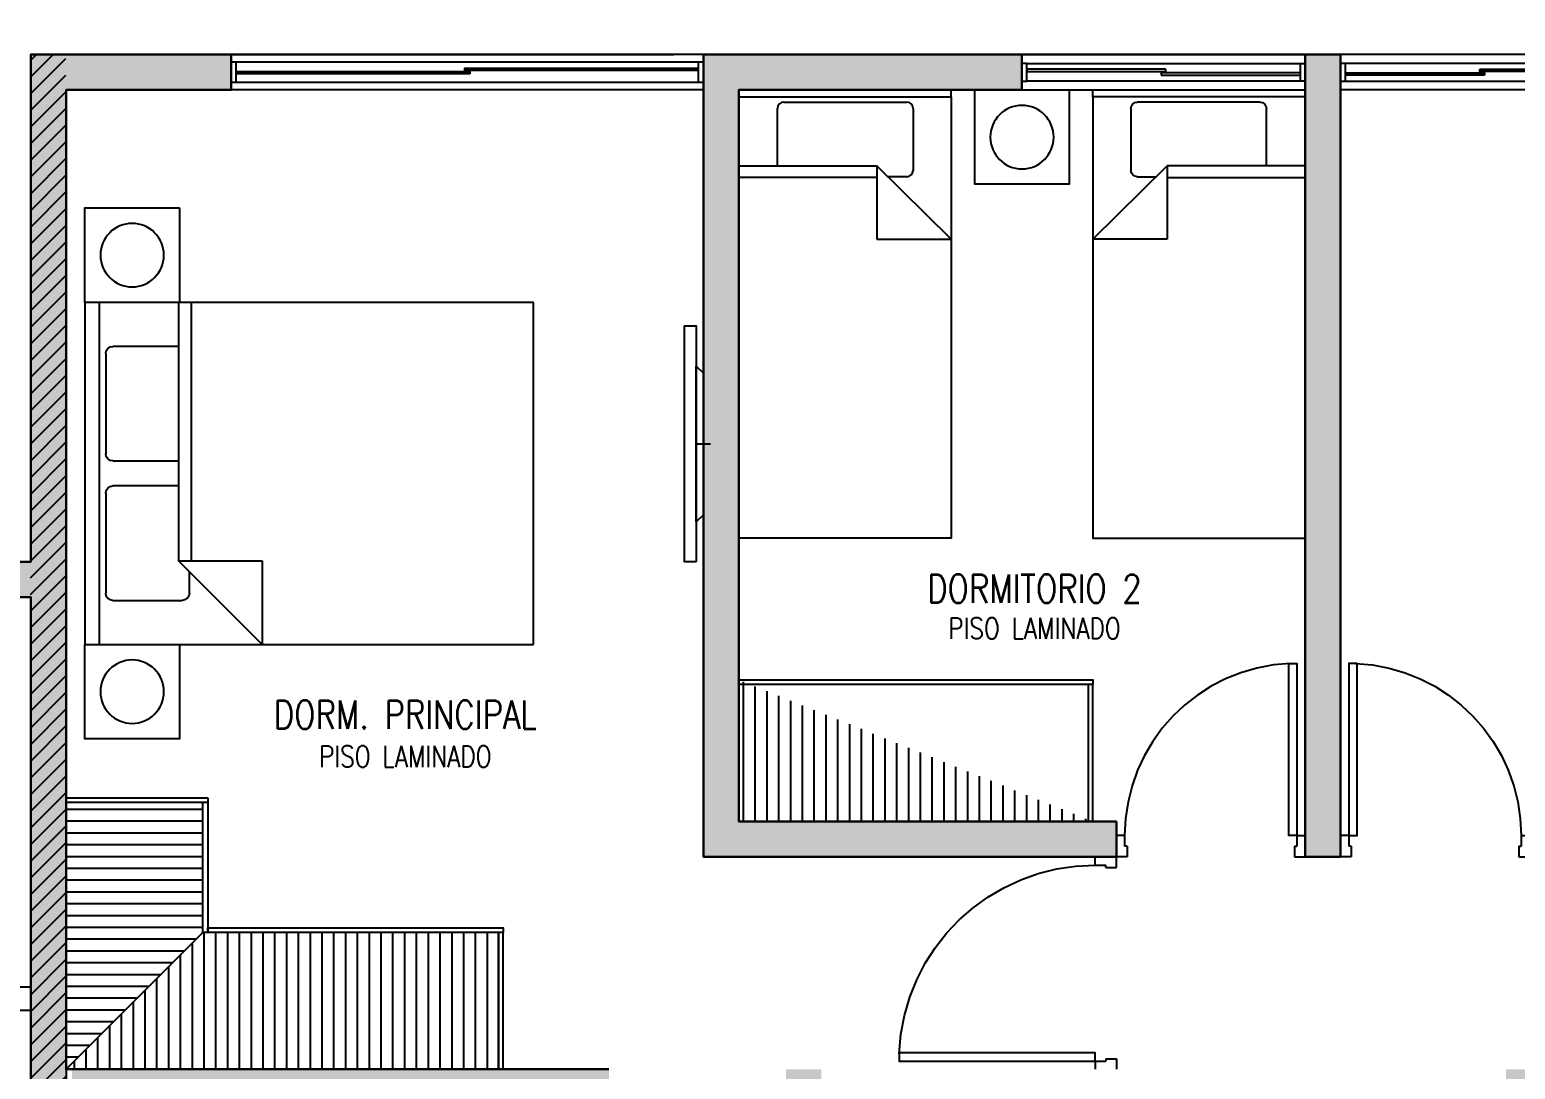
# Model space of a CAD drawing. Header units: millimetres. Extents: x -3 to 53, y -269 to 39.
# Drawn here: x 27 to 33.29, y -105.4 to -100.99 of the extents above; entities that cross this region are included whole.
import ezdxf
from ezdxf.enums import TextEntityAlignment as Align

# ---------------------------------------------------------------- set-up
doc = ezdxf.new("R2010")
doc.units = ezdxf.units.MM
doc.header["$LTSCALE"] = 15
doc.linetypes.add('HIDDEN2', pattern=[0.1875, 0.125, -0.0625])
doc.layers.get('0').update_dxf_attribs({"color": 250})
for name, color, linetype in [('A-EST HATCH', 250, 'Continuous'), ('A-EST PLACAS', 250, 'Continuous'), ('A-EST VIGAS', 250, 'HIDDEN2'), ('A-MOBILIARIO', 250, 'Continuous'), ('A-MURO BAJO', 251, 'Continuous'), ('A-PROYECCIONES', 250, 'HIDDEN2'), ('A-TEXTO-ACABADO PISO', 250, 'Continuous'), ('A-TEXTO-AMBIENTE', 252, 'Continuous'), ('DLP_MOBILIARIO FIJO', 250, 'Continuous'), ('MURO CF 60', 250, 'Continuous')]:
    doc.layers.add(name, color=color, linetype=linetype)
doc.layers.add('A-MUROS', color=252, linetype='Continuous', lineweight=30)
doc.styles.add('ROMANS', font='romans.shx', dxfattribs={"width": 0.8})

# ---------------------------------------------------------------- blocks, each defined once
blk = doc.blocks.new('EST.P10')
at = {"layer": 'A-EST HATCH'}
h = blk.add_hatch(color=256, dxfattribs=at)
h.dxf.hatch_style = 1
h.paths.add_polyline_path([(39.55, -2.74), (39.55, 3.325), (37.9, 3.325), (37.9, 3.525), (39.7, 3.525), (39.7, 2.65), (41.2, 2.65), (41.2, 3.15), (41.35, 3.15), (41.35, 2.45), (39.7, 2.45), (39.7, -2.74)])
h.paths.add_polyline_path([(18.45, 7.325), (20.05, 7.325), (20.05, 10.425), (18.85, 10.425), (18.85, 10.575), (20.2, 10.575), (20.2, 7.175), (18.45, 7.175)])
h.paths.add_polyline_path([(17.65, 10.575), (17.5, 10.575), (17.5, 7.175), (17.65, 7.175)])
h.paths.add_polyline_path([(12.15, 11.05), (11.85, 11.05), (11.85, 10.9), (12, 10.9), (12, 7.825), (12.15, 7.825)])
h.paths.add_polyline_path([(15.1, 10.425), (15.1, 7.325), (16.7, 7.325), (16.7, 7.175), (14.95, 7.175), (14.95, 10.575), (16.3, 10.575), (16.3, 10.425)])
h.paths.add_polyline_path([(5.85, 10.9), (5.25, 10.9), (5.25, 11.05), (6, 11.05), (6, 7.65), (4.85, 7.65), (4.85, 7.8), (5.85, 7.8)])
h.paths.add_polyline_path([(4.05, 11.05), (4.05, 7.65), (3.9, 7.65), (3.9, 11.05)])
h.paths.add_polyline_path([(3.1, 7.8), (1.5, 7.8), (1.5, 10.9), (2.7, 10.9), (2.7, 11.05), (1.35, 11.05), (1.35, 7.65), (3.1, 7.65)])
h.paths.add_polyline_path([(5.85, -2.65), (5.25, -2.65), (5.25, -2.8), (6, -2.8), (6, 0.6), (4.85, 0.6), (4.85, 0.45), (5.85, 0.45)])
h.paths.add_polyline_path([(4.05, -2.8), (4.05, 0.6), (3.9, 0.6), (3.9, -2.8)])
h.paths.add_polyline_path([(3.1, 0.45), (1.5, 0.45), (1.5, -2.65), (2.7, -2.65), (2.7, -2.8), (1.35, -2.8), (1.35, 0.6), (3.1, 0.6)])
h.paths.add_polyline_path([(8.7, -0.35), (8.85, -0.35), (8.85, -2.65), (9, -2.65), (9, -2.8), (8.7, -2.8)])
h.paths.add_polyline_path([(18.45, 0.925), (20.05, 0.925), (20.05, -2.175), (18.85, -2.175), (18.85, -2.325), (20.2, -2.325), (20.2, 1.075), (18.45, 1.075)])
h.paths.add_polyline_path([(17.65, -2.325), (17.5, -2.325), (17.5, 1.075), (17.65, 1.075)])
h.paths.add_polyline_path([(12.15, -2.8), (11.85, -2.8), (11.85, -2.65), (12, -2.65), (12, 0.425), (12.15, 0.425)])
h.paths.add_polyline_path([(15.1, -2.175), (15.1, 0.925), (16.7, 0.925), (16.7, 1.075), (14.95, 1.075), (14.95, -2.325), (16.3, -2.325), (16.3, -2.175)])
h.paths.add_polyline_path([(31.6, 7.325), (30, 7.325), (30, 10.425), (31.2, 10.425), (31.2, 10.575), (29.85, 10.575), (29.85, 7.175), (31.6, 7.175)])
h.paths.add_polyline_path([(32.4, 10.575), (32.55, 10.575), (32.55, 7.175), (32.4, 7.175)])
h.paths.add_polyline_path([(38.2, 11.05), (38.2, 10.9), (38.05, 10.9), (38.05, 7.825), (37.9, 7.825), (37.9, 11.05)])
h.paths.add_polyline_path([(27.6, 4.725), (37, 4.725), (37, 4.875), (33.45, 4.875), (33.45, 6.275), (33.25, 6.275), (33.25, 4.875), (30.35, 4.875), (30.35, 6.275), (30.2, 6.275), (30.2, 4.875), (27.8, 4.875), (27.8, 6.125), (29.45, 6.125), (29.45, 6.275), (27.175, 6.275), (27.175, 6.125), (27.6, 6.125)])
h.paths.add_polyline_path([(34.95, 10.425), (34.95, 7.325), (33.35, 7.325), (33.35, 7.175), (35.1, 7.175), (35.1, 10.575), (33.75, 10.575), (33.75, 10.425)])
h.paths.add_polyline_path([(39.7, 5.8), (41.35, 5.8), (41.35, 5.1), (41.2, 5.1), (41.2, 5.6), (39.7, 5.6), (39.7, 4.725), (37.9, 4.725), (37.9, 4.925), (39.55, 4.925), (39.55, 10.99), (39.7, 10.99)])
h.paths.add_polyline_path([(44.2, 10.9), (44.8, 10.9), (44.8, 11.05), (44.05, 11.05), (44.05, 7.65), (45.2, 7.65), (45.2, 7.8), (44.2, 7.8)])
h.paths.add_polyline_path([(46, 11.05), (46, 7.65), (46.15, 7.65), (46.15, 11.05)])
h.paths.add_polyline_path([(46.95, 7.8), (48.55, 7.8), (48.55, 10.9), (47.35, 10.9), (47.35, 11.05), (48.7, 11.05), (48.7, 7.65), (46.95, 7.65)])
h.paths.add_polyline_path([(46, -2.8), (46, 0.6), (46.15, 0.6), (46.15, -2.8)])
h.paths.add_polyline_path([(46.95, 0.45), (48.55, 0.45), (48.55, -2.65), (47.35, -2.65), (47.35, -2.8), (48.7, -2.8), (48.7, 0.6), (46.95, 0.6)])
h.paths.add_polyline_path([(41.35, 0.7), (41.2, 0.7), (41.2, -2.65), (41.05, -2.65), (41.05, -2.8), (41.35, -2.8)])
h.paths.add_polyline_path([(31.6, 0.925), (30, 0.925), (30, -2.175), (31.2, -2.175), (31.2, -2.325), (29.85, -2.325), (29.85, 1.075), (31.6, 1.075)])
h.paths.add_polyline_path([(32.4, -2.325), (32.55, -2.325), (32.55, 1.075), (32.4, 1.075)])
h.paths.add_polyline_path([(37.9, -2.8), (38.2, -2.8), (38.2, -2.65), (38.05, -2.65), (38.05, 0.425), (37.9, 0.425)])
h.paths.add_polyline_path([(34.95, -2.175), (34.95, 0.925), (33.35, 0.925), (33.35, 1.075), (35.1, 1.075), (35.1, -2.325), (33.75, -2.325), (33.75, -2.175)])
h.paths.add_polyline_path([(10.35, 3.525), (12.15, 3.525), (12.15, 3.375), (10.5, 3.375), (10.5, -2.74), (10.35, -2.74), (10.35, 2.5), (8.7, 2.5), (8.7, 3.15), (8.85, 3.15), (8.85, 2.65), (10.35, 2.65)])
h.paths.add_polyline_path([(44.05, -2.8), (44.05, 0.6), (45.2, 0.6), (45.2, 0.45), (44.2, 0.45), (44.2, -2.65), (44.8, -2.65), (44.8, -2.8)])
h.paths.add_polyline_path([(46.9532, 5.55), (47.1, 5.55), (47.1, 6.75), (44.95, 6.75), (44.95, 6.6), (45.4, 6.6), (45.4, 5), (45.6, 5), (45.6, 6.6), (46.95, 6.6), (46.95, 5.55)], flags=17)
h.paths.add_polyline_path([(46.9532, 2.7), (47.1, 2.7), (47.1, 1.5), (44.95, 1.5), (44.95, 1.65), (45.4, 1.65), (45.4, 3.25), (45.6, 3.25), (45.6, 1.65), (46.95, 1.65), (46.95, 2.7)], flags=17)
h.paths.add_polyline_path([(41.1999, 4.2), (44.05, 4.2), (44.05, 6.75), (44.2, 6.75), (44.2, 4.2), (46.95, 4.2), (46.95, 4.8), (47.1, 4.8), (47.1, 4.2), (49.9, 4.2), (49.9, 8.15), (49.85, 8.15), (49.85, 8.25), (50.05, 8.25), (50.05, 0), (49.85, 0), (49.85, 0.1), (49.8999, 0.1), (49.9, 4.05), (47.1, 4.05), (47.1, 3.45), (46.95, 3.45), (46.95, 4.05), (44.2, 4.05), (44.2, 1.5), (44.05, 1.5), (44.05, 4.05), (41.1999, 4.05)])
h.paths.add_polyline_path([(41.35, 11.05), (41.35, 7.55), (41.2, 7.55), (41.2, 10.9), (41.05, 10.9), (41.05, 11.05)])
h.paths.add_polyline_path([(27.15, 4.725), (25.15, 4.725), (25.15, 4.875), (27, 4.875), (27, 8.275), (25.15, 8.275), (25.15, 8.425), (27, 8.425), (27, 10.575), (27.85, 10.575), (27.85, 10.425), (27.15, 10.425)])
h.paths.add_polyline_path([(10.35, 10.99), (10.35, 5.75), (8.7, 5.75), (8.7, 5.1), (8.85, 5.1), (8.85, 5.6), (10.35, 5.6), (10.35, 4.725), (12.15, 4.725), (12.15, 4.875), (10.5, 4.875), (10.5, 10.99)])
h.paths.add_polyline_path([(2.95, 4.2), (0.15, 4.2), (0.1499, 8.15), (0.2, 8.15), (0.2, 8.25), (0, 8.25), (0, 0), (0.2, 0), (0.2, 0.0997), (0.1501, 0.1), (0.15, 4.05), (2.95, 4.05), (2.95, 3.45), (3.1, 3.45), (3.1, 4.05), (5.85, 4.05), (5.85, 1.5), (6, 1.5), (6, 4.05), (8.8501, 4.05), (8.8501, 4.2), (6, 4.2), (6, 6.75), (5.85, 6.75), (5.85, 4.2), (3.1, 4.2), (3.1, 4.8), (2.95, 4.8)])
h.paths.add_polyline_path([(8.7, 11.05), (9, 11.05), (9, 10.9), (8.85, 10.9), (8.85, 8.6), (8.7, 8.6)])
h.paths.add_polyline_path([(3.0968, 5.55), (2.95, 5.55), (2.95, 6.75), (5.1, 6.75), (5.1, 6.6), (4.65, 6.6), (4.65, 5), (4.45, 5), (4.45, 6.6), (3.1, 6.6), (3.1, 5.55)], flags=17)
h.paths.add_polyline_path([(3.0968, 2.7), (2.95, 2.7), (2.95, 1.5), (5.1, 1.5), (5.1, 1.65), (4.65, 1.65), (4.65, 3.25), (4.45, 3.25), (4.45, 1.65), (3.1, 1.65), (3.1, 2.7)], flags=17)
h.paths.add_polyline_path([(23.35, 4.725), (23.2, 4.725), (23.2, 8.425), (23.35, 8.425)])
h.paths.add_polyline_path([(22.45, 6.125), (22.45, 4.725), (13.05, 4.725), (13.05, 4.875), (16.6, 4.875), (16.6, 6.275), (16.8, 6.275), (16.8, 4.875), (19.7, 4.875), (19.7, 6.275), (19.85, 6.275), (19.85, 4.875), (22.25, 4.875), (22.25, 6.125), (20.6, 6.125), (20.6, 6.275), (22.845, 6.275), (22.845, 6.125)])
h.paths.add_polyline_path([(29, 1.975), (29, 2.125), (27.2, 2.125), (27.2, 3.375), (29.75, 3.375), (29.75, 1.975), (29.9, 1.975), (29.9, 3.375), (33.25, 3.375), (33.25, 1.975), (33.45, 1.975), (33.45, 3.375), (37, 3.375), (37, 3.525), (27, 3.525), (27, 1.975)])
h.paths.add_polyline_path([(27, 1.95), (27, -1.775), (23.35, -1.775), (23.35, 0.875), (25.7, 0.875), (25.7, 1.425), (26, 1.425), (26, 1.575), (25.55, 1.575), (25.55, 1.025), (23.35, 1.025), (23.35, 3.375), (26, 3.375), (26, 3.525), (23.2, 3.525), (23.2, -1.925), (27, -1.925), (27, -2.325), (27.85, -2.325), (27.85, -2.175), (27.15, -2.175), (27.15, 1.95)])
at = {"layer": 'A-EST PLACAS'}
for points in [[(27.15, 4.725), (25.15, 4.725), (25.15, 4.875), (27, 4.875), (27, 8.275), (25.15, 8.275), (25.15, 8.425), (27, 8.425), (27, 10.575), (27.85, 10.575), (27.85, 10.425), (27.15, 10.425)], [(31.6, 7.325), (30, 7.325), (30, 10.425), (31.2, 10.425), (31.2, 10.575), (29.85, 10.575), (29.85, 7.175), (31.6, 7.175)], [(32.4, 10.575), (32.55, 10.575), (32.55, 7.175), (32.4, 7.175)]]:
    blk.add_lwpolyline(points, close=True, dxfattribs=at)
at = {"layer": 'A-EST VIGAS'}
for p, q in [((27.85, 10.575), (29.85, 10.575)), ((32.4, 10.575), (31.2, 10.575)), ((33.75, 10.575), (32.55, 10.575))]:
    blk.add_line(p, q, dxfattribs=at)
blk = doc.blocks.new('N.01')
at = {"layer": 'A-MUROS'}
for p, q in [((0.25, 12.875, 0), (0.25, 10.725, 0)), ((0.25, 10.725, 0), (2.1, 10.725, 0)), ((1.95, 10.575, 0), (0.25, 10.575, 0)), ((0.25, 10.575, 0), (0.25, 7.175, 0))]:
    blk.add_line(p, q, dxfattribs=at)
at = {"layer": 'A-PROYECCIONES'}
for p, q in [((1.95, 8.925, 0), (0.25, 8.925, 0)), ((1.95, 8.825, 0), (0.25, 8.825, 0))]:
    blk.add_line(p, q, dxfattribs=at)
blk = doc.blocks.new('*U140')
for p, q in [((0.01, 0.855), (0.01, 0.9)), ((0.1, 0.865), (0.1, 0.9)), ((0.055, 0.855), (0.01, 0.855)), ((0.1, 0.865), (0.055, 0.865)), ((0.055, 0.855), (0.055, 0.865)), ((0.055, 0.045), (0.01, 0.045)), ((0.01, 0.045), (0.01, 0)), ((0.055, 0.045), (0.055, 0.035)), ((0.1, 0.035), (0.055, 0.035)), ((0.1, 0.035), (0.1, 0))]:
    blk.add_line(p, q)
blk.add_lwpolyline([(0.93, 0.07), (0.93, 0.035), (0.1, 0.035), (0.1, 0.07)], close=True)
at = {"linetype": 'HIDDEN2'}
blk.add_arc((0.0995, 0.0339), 0.8311, 2.23015, 89.96723, dxfattribs=at)
blk = doc.blocks.new('1 PLAZA')
for p, q in [((-0.2592, -0.0513), (0.2619, -0.0513)), ((-0.2859, -0.3221), (-0.2859, -0.0781)), ((0.2887, -0.0781), (0.2887, -0.3415)), ((-0.45, -0.3221), (0.1356, -0.3221)), ((0.1356, -0.371), (-0.45, -0.371)), ((0.45, -0.6318), (0.1356, -0.3221)), ((0.1356, -0.3221), (0.1356, -0.6318)), ((0.2619, -0.3683), (0.1825, -0.3683)), ((0.1356, -0.6318), (0.45, -0.6318))]:
    blk.add_line(p, q)
at = {"extrusion": (4.49068e-08, -3.60286e-08, 1), "elevation": 0}
blk.add_lwpolyline([(-0.45, -0.0287), (0.45, -0.0287), (0.45, 0), (-0.45, 0)], close=True, dxfattribs=at)
blk.add_lwpolyline([(-0.45, -1.9), (-0.45, -0.0287), (0.45, -0.0287), (0.45, -1.9)], close=True)
for centre, start, end in [((-0.2592, -0.0781), 90, 180), ((0.2619, -0.0781), 0, 90), ((0.2619, -0.3415), 270, 0)]:
    blk.add_arc(centre, 0.0267, start, end)
blk = doc.blocks.new('VELADOR')
blk.add_lwpolyline([(0, 0.4), (0, 0), (0.4, 0), (0.4, 0.4)], close=True)
blk.add_circle((0.2, 0.2), 0.1344)
blk = doc.blocks.new('A$C4BFA03A9')
for points in [[(0.06, -0.5), (0.11, -0.5), (0.11, 0.5), (0.06, 0.5)], [(0.03, -0.3), (0.06, -0.33), (0.06, 0.33), (0.03, 0.3)]]:
    blk.add_lwpolyline(points, close=True)
at = {"layer": 'A-PROYECCIONES', "ltscale": 0.15}
blk.add_line((0.06, 0), (0, 0), dxfattribs=at)
blk = doc.blocks.new('CAMA 2PLAZAS C_VELADOR')
for p, q in [((-1.8499, 0), (-0.3999, 0)), ((-1.8499, -0.06), (-1.8499, 0)), ((-0.3999, 0), (-0.3999, -0.06))]:
    blk.add_line(p, q)
at = {"linetype": 'Continuous'}
for p, q in [((-1.8499, -0.06), (-0.3999, -0.06)), ((-1.8499, -1.9), (-1.8499, -0.06)), ((-0.3999, -0.06), (-0.3999, -1.9)), ((-1.6633, -0.3958), (-1.6633, -0.1184)), ((-1.6327, -0.0878), (-1.2086, -0.0878)), ((-1.1779, -0.1184), (-1.1779, -0.3958)), ((-1.0719, -0.3958), (-1.0719, -0.1184)), ((-1.0413, -0.0878), (-0.6172, -0.0878)), ((-0.5866, -0.1184), (-0.5866, -0.4118)), ((-1.8499, -0.396), (-0.7546, -0.396)), ((-0.3999, -0.7507), (-0.7546, -0.396)), ((-0.7546, -0.396), (-0.7546, -0.7507)), ((-0.7546, -0.452), (-1.8499, -0.452)), ((-0.6172, -0.4424), (-0.7082, -0.4424)), ((-0.7546, -0.7507), (-0.3999, -0.7507)), ((-0.3999, -1.9), (-1.8499, -1.9))]:
    blk.add_line(p, q, dxfattribs=at)
for points in [[(-2.2499, -0.4), (-1.8499, -0.4), (-1.8499, 0), (-2.2499, 0)], [(-0.4, -0.4), (0, -0.4), (0, 0), (-0.4, 0)]]:
    blk.add_lwpolyline(points, close=True)
for centre in [(-2.0499, -0.2), (-0.2, -0.2)]:
    blk.add_circle(centre, 0.1344)
for centre, start, end in [((-1.6327, -0.1184), 90, 180), ((-1.2086, -0.1184), 0, 90), ((-1.0413, -0.1184), 90, 180), ((-0.6172, -0.1184), 0, 90), ((-0.6172, -0.4118), 270, 0)]:
    blk.add_arc(centre, 0.0306, start, end, dxfattribs=at)
blk = doc.blocks.new('*U141')
for p, q in [((0.01, 0.755), (0.01, 0.8)), ((0.1, 0.765), (0.055, 0.765)), ((0.055, 0.755), (0.055, 0.765)), ((0.1, 0.765), (0.1, 0.8)), ((0.055, 0.755), (0.01, 0.755)), ((0.055, 0.045), (0.01, 0.045)), ((0.01, 0.045), (0.01, 0)), ((0.055, 0.045), (0.055, 0.035)), ((0.1, 0.035), (0.055, 0.035)), ((0.1, 0.035), (0.1, 0))]:
    blk.add_line(p, q)
blk.add_lwpolyline([(0.83, 0.07), (0.83, 0.035), (0.1, 0.035), (0.1, 0.07)], close=True)
at = {"linetype": 'HIDDEN2'}
blk.add_arc((0.0996, 0.034), 0.731, 2.23015, 89.96723, dxfattribs=at)
blk = doc.blocks.new('VP.120')
at = {"layer": 'A-MURO BAJO'}
for p, q in [((0, 0), (1.2, 0)), ((0, -0.15), (1.2, -0.15))]:
    blk.add_line(p, q, dxfattribs=at)
at = {"layer": 'DLP_MOBILIARIO FIJO', "color": 251}
for p, q in [((0.02, -0.0375), (1.18, -0.0375)), ((1.18, -0.1125), (0.02, -0.1125))]:
    blk.add_line(p, q, dxfattribs=at)
at = {"layer": 'DLP_MOBILIARIO FIJO', "color": 6}
for points in [[(0, -0.1125), (0.02, -0.1125), (0.02, -0.0375), (0, -0.0375)], [(1.2, -0.1125), (1.18, -0.1125), (1.18, -0.0375), (1.2, -0.0375)]]:
    blk.add_lwpolyline(points, close=True, dxfattribs=at)
at = {"layer": 'DLP_MOBILIARIO FIJO', "elevation": 0}
for points in [[(0.61, -0.0625), (0.02, -0.0625), (0.02, -0.0725), (0.61, -0.0725)], [(0.59, -0.0875), (1.18, -0.0875), (1.18, -0.0775), (0.59, -0.0775)]]:
    blk.add_lwpolyline(points, close=True, dxfattribs=at)

msp = doc.modelspace()

# ---------------------------------------------------------------- hatches: boundary and pattern name
at = {"layer": 'DLP_MOBILIARIO FIJO'}
h = msp.add_hatch(dxfattribs=at)
h.set_pattern_fill('_USER', color=256, scale=0.05, angle=270, pattern_type=0)
h.set_pattern_definition([(270, (6.42, -58.49464), (0.05, -9e-18), [])])
edge = h.paths.add_edge_path()
edge.add_line((30, -103.7497), (30, -104.3497))
edge.add_line((30, -104.3497), (31.5, -104.3497))

# ---------------------------------------------------------------- linework, layer by layer
at = {"layer": 'A-MURO BAJO'}
for p, q in [((29.85, -101.0997), (27.85, -101.0997)), ((29.85, -101.2497), (27.85, -101.2497))]:
    msp.add_line(p, q, dxfattribs=at)
at = {"layer": 'A-MUROS'}
for p, q in [((27.85, -101.2497), (27.85, -101.0997)), ((29.85, -101.0997), (31.2, -101.0997)), ((29.85, -101.0997), (29.85, -104.4997)), ((31.2, -101.0997), (31.2, -101.2497)), ((32.4, -101.0997), (32.4, -104.4997)), ((32.55, -101.0997), (32.4, -101.0997)), ((32.55, -101.0997), (32.55, -104.4997)), ((30, -101.2497), (30, -104.3497)), ((30, -101.2497), (31.2, -101.2497)), ((30, -104.3497), (31.6, -104.3497)), ((31.6, -104.3497), (31.6, -104.4997)), ((29.85, -104.4997), (31.6, -104.4997)), ((32.55, -104.4997), (32.4, -104.4997))]:
    msp.add_line(p, q, dxfattribs=at)
at = {"layer": 'DLP_MOBILIARIO FIJO', "elevation": 0}
for points in [[(29.85, -101.1322), (27.85, -101.1322), (27.85, -101.2172), (29.85, -101.2172)], [(27.87, -101.2172), (27.87, -101.1322)], [(29.83, -101.2172), (29.83, -101.1322)], [(29.85, -101.1322), (29.85, -101.2172)], [(29.83, -101.1672), (28.84, -101.1672), (28.84, -101.1572), (29.83, -101.1572)], [(30, -103.7497), (30, -104.3497), (31.5, -104.3497)], [(30, -103.7497), (31.5, -103.7497), (31.5, -103.7697), (30, -103.7697)], [(31.48, -103.7697), (31.48, -104.3497)], [(31.5, -104.3497), (31.5, -103.7697)], [(27.75, -104.2697), (27.75, -104.8197), (27.73, -104.8197), (27.73, -104.2697)], [(27.75, -104.8197), (27.75, -104.7997), (29.0014, -104.7997), (29.0014, -104.8197)]]:
    msp.add_lwpolyline(points, dxfattribs=at)
for points in [[(28.86, -101.1822), (27.87, -101.1822), (27.87, -101.1722), (28.86, -101.1722)], [(28.9814, -105.3997), (29.0014, -105.3997), (29.0014, -104.8197), (28.9814, -104.8197)]]:
    msp.add_lwpolyline(points, close=True, dxfattribs=at)

# ---------------------------------------------------------------- block references
msp.add_blockref('VP.120', (31.2, -101.0997, 0))
at = {"xscale": -1}
msp.add_blockref('VP.120', (33.75, -101.0997, 0), dxfattribs=at)
at = {"layer": 'A-EST PLACAS'}
msp.add_blockref('EST.P10', (0, -111.6747), dxfattribs=at)
at = {"layer": 'A-MOBILIARIO', "extrusion": (4.49068e-08, -3.60286e-08, -1), "xscale": -1, "zscale": -1}
msp.add_blockref('1 PLAZA', (-30.45, -101.2497, 0), dxfattribs=at)
at = {"layer": 'A-MOBILIARIO', "extrusion": (4.49068e-08, 3.60286e-08, 1), "xscale": -1}
for name, p in [('VELADOR', (31.4, -101.6497, 0)), ('1 PLAZA', (31.95, -101.2497, 0))]:
    msp.add_blockref(name, p, dxfattribs=at)
at = {"layer": 'A-MOBILIARIO', "extrusion": (4.49068e-08, -3.60286e-08, 1), "xscale": -1, "rotation": 90}
msp.add_blockref('CAMA 2PLAZAS C_VELADOR', (27.23, -103.9997, 0), dxfattribs=at)
at = {"layer": 'A-MOBILIARIO', "xscale": -1}
for name, p in [('A$C4BFA03A9', (29.88, -102.7496, 0)), ('*U140', (31.61, -105.3997))]:
    msp.add_blockref(name, p, dxfattribs=at)
at = {"layer": 'A-MOBILIARIO', "rotation": 90.00000000000001}
msp.add_blockref('*U141', (32.4, -104.5097, 0), dxfattribs=at)
at = {"layer": 'A-MOBILIARIO', "xscale": -1, "rotation": 270}
msp.add_blockref('*U141', (32.55, -104.5097, 0), dxfattribs=at)

# ---------------------------------------------------------------- texts
at = {"layer": 'A-TEXTO-ACABADO PISO', "char_height": 0.09, "attachment_point": 2, "style": 'ROMANS'}
for insert in [(31.2529, -103.4861), (28.5871, -104.0291)]:
    msp.add_mtext_dynamic_manual_height_columns('PISO LAMINADO', width=1.20225, gutter_width=12.5, heights=[0], dxfattribs=dict(at, insert=insert))
at = {"layer": 'A-TEXTO-AMBIENTE', "style": 'ROMANS', "width": 0.8}
for s, p in [('DORMITORIO 2', (31.2527, -103.4228, 0)), ('DORM. PRINCIPAL', (28.5873, -103.9567, 0))]:
    msp.add_text(s, height=0.12, dxfattribs=at).set_placement(p, align=Align.CENTER)

# ---------------------------------------------------------------- next in the draw order: block references
at = {"xscale": -1}
msp.add_blockref('N.01', (27.25, -113.9747, 0), dxfattribs=at)

# ---------------------------------------------------------------- next in the draw order: hatches: boundary and pattern name
at = {"layer": 'DLP_MOBILIARIO FIJO'}
h = msp.add_hatch(dxfattribs=at)
h.set_pattern_fill('_USER', color=256, scale=0.05, angle=180, pattern_type=0)
h.set_pattern_definition([(180, (-9789.16571, -3297.147464), (-6e-18, -0.05), [])])
h.paths.add_polyline_path([(27.15, -104.2697), (27.15, -105.3997), (27.73, -104.8197), (27.73, -104.2697)])
h = msp.add_hatch(dxfattribs=at)
h.set_pattern_fill('_USER', color=256, scale=0.05, angle=270, pattern_type=0)
h.set_pattern_definition([(270, (-7174.864987, -2538.669427), (0.05, -9e-18), [])])
h.paths.add_polyline_path([(27.15, -105.3997), (28.9814, -105.3997), (28.9814, -104.8197), (29.0014, -104.8197), (27.73, -104.8197)])
at = {"layer": 'MURO CF 60'}
h = msp.add_hatch(dxfattribs=at)
h.set_pattern_fill('_USER', color=256, scale=0.05, angle=45, pattern_type=0)
h.set_pattern_definition([(45, (359.999406, -86.67669), (-0.035355339, 0.035355339), [])])
h.paths.add_polyline_path([(26.9994, -106.9517), (27.1494, -106.9517), (27.1494, -101.1017), (26.9994, -101.1017)])

# ---------------------------------------------------------------- next in the draw order: linework, layer by layer
at = {"layer": 'A-MUROS'}
msp.add_lwpolyline([(27, -102.9497), (27, -101.0997), (27.85, -101.0997), (27.85, -101.2497), (27.15, -101.2497), (27.15, -105.3997), (29.45, -105.3997)], dxfattribs=at)
at = {"layer": 'DLP_MOBILIARIO FIJO', "elevation": 0}
msp.add_lwpolyline([(27.75, -104.2497), (27.75, -104.2697), (27.15, -104.2697), (27.15, -104.2497)], close=True, dxfattribs=at)
msp.add_lwpolyline([(27.15, -104.2697), (27.15, -105.3997), (27.73, -104.8197), (27.73, -104.2697)], dxfattribs=at)
at = {"layer": 'DLP_MOBILIARIO FIJO'}
msp.add_lwpolyline([(29.0014, -104.8197), (27.73, -104.8197), (27.15, -105.3997), (28.9814, -105.3997), (28.9814, -104.8197)], dxfattribs=at)

doc.saveas('drawing.dxf')
